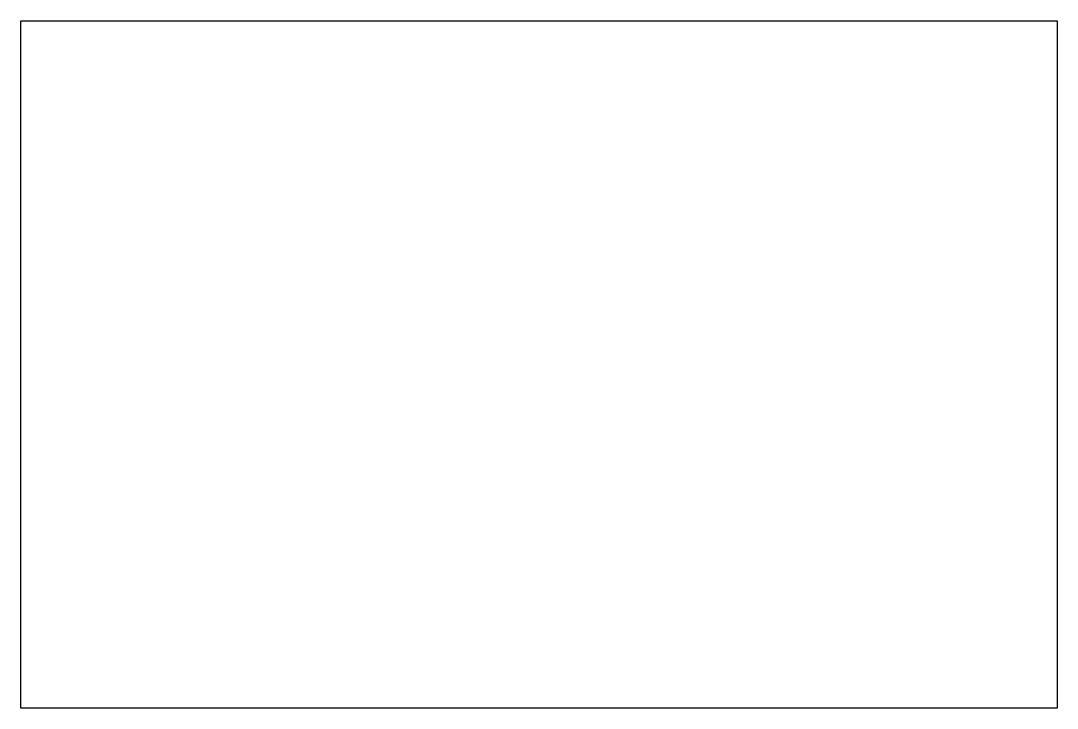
# Model space of a CAD drawing. Extents: x 1021 to 2949, y 789 to 2068.
import ezdxf

# ---------------------------------------------------------------- set-up
doc = ezdxf.new("R2010")
doc.units = 0
doc.layers.get('0').update_dxf_attribs({"linetype": 'CONTINUOUS'})

msp = doc.modelspace()

# ---------------------------------------------------------------- linework, layer by layer
msp.add_lwpolyline([(1021, 2068.1), (2949.4, 2068.1), (2949.4, 788.8), (1021, 788.8)], close=True)

doc.saveas('drawing.dxf')
